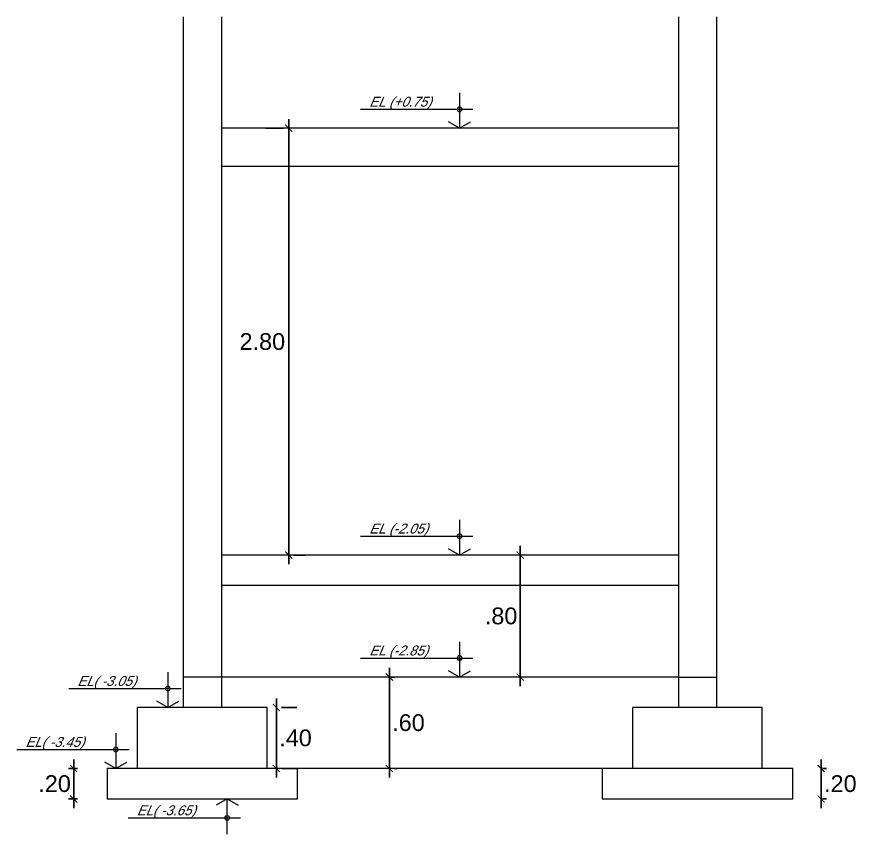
# Model space of a CAD drawing. Header units: millimetres. Extents: x 3779 to 7711, y 1445 to 3132.
# Drawn here: x 3779.4 to 3784.91, y 1482.3 to 1487.67 of the extents above; entities that cross this region are included whole.
import ezdxf

# ---------------------------------------------------------------- set-up
doc = ezdxf.new("R2010")
doc.units = ezdxf.units.MM
doc.header["$PDMODE"] = 3
for name, color, linetype, lineweight in [('cotas', 7, 'Continuous', 5), ('pluma 1', 1, 'Continuous', 9), ('TEXTO', 7, 'Continuous', 9)]:
    doc.layers.add(name, color=color, linetype=linetype, lineweight=lineweight)
doc.styles.add('nombreambiente', font='stylu.ttf', dxfattribs={"oblique": 20})
doc.styles.get("Standard").update_dxf_attribs({"font": 'arial.ttf'})
doc.dimstyles.new('INTERIOR', dxfattribs={"dimtxt": 0.11, "dimasz": 0.0465, "dimexe": 0.0345, "dimexo": 0.195, "dimgap": 0.0295, "dimtad": 2, "dimtih": 1, "dimtoh": 1, "dimzin": 4, "dimdsep": 46, "dimtxsty": 'Standard', "dimblk": 'ARCHTICK', "dimcen": 0, "dimdle": 0.06, "dimclrd": 256, "dimclre": 256, "dimclrt": 256, "dimadec": 0, "dimazin": 0, "dimtfac": 1, "dimtmove": 0, "dimatfit": 3, "dimldrblk": 'ARCHTICK', "dimfxl": 0.0345, "dimtolj": 1, "dimtzin": 0, "dimlwe": 25, "dimarcsym": 0})

# ---------------------------------------------------------------- blocks, each defined once
blk = doc.blocks.new('ttryt')
at = {"layer": 'pluma 1'}
for p, q in [((1118.6396, 393.5141), (1118.6396, 393.2829)), ((1119.2894, 393.4071), (1118.5516, 393.4071)), ((1118.6396, 393.2829), (1118.5676, 393.3244)), ((1118.6396, 393.2829), (1118.7115, 393.3244))]:
    blk.add_line(p, q, dxfattribs=at)
at = {"layer": 'pluma 1', "linetype": 'Continuous'}
blk.add_circle((1118.6396, 393.4071), 0.015, dxfattribs=at)
blk = doc.blocks.new('_ArchTick')
at = {"color": 0, "linetype": 'ByBlock', "lineweight": 40, "const_width": 0.15}
blk.add_lwpolyline([(-0.5, -0.5), (0.5, 0.5)], dxfattribs=at)
blk = doc.blocks.new('*D881')
at = {"layer": 'cotas', "lineweight": -2, "transparency": 16777216}
blk.add_line((3782.7059, 1484.194), (3782.7059, 1483.274), dxfattribs=at)
at = {"layer": 'cotas', "lineweight": 25, "transparency": 16777216}
for p, q in [((3782.6714, 1484.134), (3782.6714, 1484.134)), ((3782.6714, 1483.334), (3782.6714, 1483.334))]:
    blk.add_line(p, q, dxfattribs=at)
at = {"layer": 'Defpoints', "color": 0, "transparency": 16777216}
for p in [(3782.8664, 1484.134), (3782.7059, 1483.334), (3782.8664, 1483.334)]:
    blk.add_point(p, dxfattribs=at)
at = {"layer": 'cotas', "lineweight": -2, "transparency": 16777216, "xscale": 0.04649999999999999, "yscale": 0.04649999999999999, "zscale": 0.04649999999999999}
for p, rotation in [((3782.7059, 1484.134), 90), ((3782.7059, 1483.334), 270)]:
    blk.add_blockref('_ArchTick', p, dxfattribs=dict(at, rotation=rotation))
at = {"layer": 'cotas', "transparency": 16777216, "insert": (3782.5802, 1483.734), "char_height": 0.11, "attachment_point": 5}
blk.add_mtext('\\A1;.80', dxfattribs=at)
blk = doc.blocks.new('*D882')
at = {"layer": 'cotas', "lineweight": -2, "transparency": 16777216}
blk.add_line((3781.1054, 1483.194), (3781.1054, 1482.674), dxfattribs=at)
at = {"layer": 'cotas', "lineweight": 25, "transparency": 16777216}
for p, q in [((3781.2392, 1483.134), (3781.1399, 1483.134)), ((3781.2392, 1482.734), (3781.1399, 1482.734))]:
    blk.add_line(p, q, dxfattribs=at)
at = {"layer": 'Defpoints', "color": 0, "transparency": 16777216}
for p in [(3781.0442, 1483.134), (3781.0442, 1482.734), (3781.1054, 1482.734)]:
    blk.add_point(p, dxfattribs=at)
at = {"layer": 'cotas', "lineweight": -2, "transparency": 16777216, "xscale": 0.04649999999999999, "yscale": 0.04649999999999999, "zscale": 0.04649999999999999}
for p, rotation in [((3781.1054, 1483.134), 90), ((3781.1054, 1482.734), 270)]:
    blk.add_blockref('_ArchTick', p, dxfattribs=dict(at, rotation=rotation))
at = {"layer": 'cotas', "transparency": 16777216, "insert": (3781.2311, 1482.934), "char_height": 0.11, "attachment_point": 5}
blk.add_mtext('\\A1;.40', dxfattribs=at)
blk = doc.blocks.new('*D883')
at = {"layer": 'cotas', "lineweight": -2, "transparency": 16777216}
blk.add_line((3781.1864, 1486.994), (3781.1864, 1484.074), dxfattribs=at)
at = {"layer": 'cotas', "lineweight": 25, "transparency": 16777216}
for p, q in [((3781.036, 1486.934), (3781.1519, 1486.934)), ((3781.2923, 1484.134), (3781.2209, 1484.134))]:
    blk.add_line(p, q, dxfattribs=at)
at = {"layer": 'Defpoints', "color": 0, "transparency": 16777216}
for p in [(3781.231, 1486.934), (3781.0973, 1484.134), (3781.1864, 1484.134)]:
    blk.add_point(p, dxfattribs=at)
at = {"layer": 'cotas', "lineweight": -2, "transparency": 16777216, "xscale": 0.04649999999999999, "yscale": 0.04649999999999999, "zscale": 0.04649999999999999}
for p, rotation in [((3781.1864, 1486.934), 90), ((3781.1864, 1484.134), 270)]:
    blk.add_blockref('_ArchTick', p, dxfattribs=dict(at, rotation=rotation))
at = {"layer": 'cotas', "transparency": 16777216, "insert": (3781.0133, 1485.534), "char_height": 0.11, "attachment_point": 5}
blk.add_mtext('\\A1;2.80', dxfattribs=at)
blk = doc.blocks.new('*D900')
at = {"layer": 'cotas', "lineweight": -2, "transparency": 16777216}
blk.add_line((3784.6808, 1482.474), (3784.6808, 1482.794), dxfattribs=at)
at = {"layer": 'cotas', "lineweight": 25, "transparency": 16777216}
for p, q in [((3784.6892, 1482.734), (3784.7153, 1482.734)), ((3784.6892, 1482.534), (3784.7153, 1482.534))]:
    blk.add_line(p, q, dxfattribs=at)
at = {"layer": 'Defpoints', "color": 0, "transparency": 16777216}
for p in [(3784.4942, 1482.734), (3784.6808, 1482.734), (3784.4942, 1482.534)]:
    blk.add_point(p, dxfattribs=at)
at = {"layer": 'cotas', "lineweight": -2, "transparency": 16777216, "xscale": 0.04649999999999999, "yscale": 0.04649999999999999, "zscale": 0.04649999999999999}
for p, rotation in [((3784.6808, 1482.734), 90), ((3784.6808, 1482.534), 270)]:
    blk.add_blockref('_ArchTick', p, dxfattribs=dict(at, rotation=rotation))
at = {"layer": 'cotas', "transparency": 16777216, "insert": (3784.8064, 1482.634), "char_height": 0.11, "attachment_point": 5}
blk.add_mtext('\\A1;.20', dxfattribs=at)
blk = doc.blocks.new('*D922')
at = {"layer": 'cotas', "lineweight": -2, "transparency": 16777216}
blk.add_line((3781.8467, 1483.394), (3781.8467, 1482.674), dxfattribs=at)
at = {"layer": 'cotas', "lineweight": 25, "transparency": 16777216}
for p, q in [((3781.8393, 1483.334), (3781.8812, 1483.334)), ((3781.8988, 1482.734), (3781.8812, 1482.734))]:
    blk.add_line(p, q, dxfattribs=at)
at = {"layer": 'Defpoints', "color": 0, "transparency": 16777216}
for p in [(3781.6443, 1483.334), (3781.7038, 1482.734), (3781.8467, 1482.734)]:
    blk.add_point(p, dxfattribs=at)
at = {"layer": 'cotas', "lineweight": -2, "transparency": 16777216, "xscale": 0.04649999999999999, "yscale": 0.04649999999999999, "zscale": 0.04649999999999999}
for p, rotation in [((3781.8467, 1483.334), 90), ((3781.8467, 1482.734), 270)]:
    blk.add_blockref('_ArchTick', p, dxfattribs=dict(at, rotation=rotation))
at = {"layer": 'cotas', "transparency": 16777216, "insert": (3781.9723, 1483.034), "char_height": 0.11, "attachment_point": 5}
blk.add_mtext('\\A1;.60', dxfattribs=at)
blk = doc.blocks.new('*D943')
at = {"layer": 'cotas', "lineweight": -2, "transparency": 16777216}
blk.add_line((3779.7754, 1482.474), (3779.7754, 1482.794), dxfattribs=at)
at = {"layer": 'cotas', "lineweight": 25, "transparency": 16777216}
for p, q in [((3779.7992, 1482.734), (3779.7409, 1482.734)), ((3779.7992, 1482.534), (3779.7409, 1482.534))]:
    blk.add_line(p, q, dxfattribs=at)
at = {"layer": 'Defpoints', "color": 0, "transparency": 16777216}
for p in [(3779.7754, 1482.734), (3779.9942, 1482.734), (3779.9942, 1482.534)]:
    blk.add_point(p, dxfattribs=at)
at = {"layer": 'cotas', "lineweight": -2, "transparency": 16777216, "xscale": 0.04649999999999999, "yscale": 0.04649999999999999, "zscale": 0.04649999999999999}
for p, rotation in [((3779.7754, 1482.734), 90), ((3779.7754, 1482.534), 270)]:
    blk.add_blockref('_ArchTick', p, dxfattribs=dict(at, rotation=rotation))
at = {"layer": 'cotas', "transparency": 16777216, "insert": (3779.6497, 1482.634), "char_height": 0.11, "attachment_point": 5}
blk.add_mtext('\\A1;.20', dxfattribs=at)

msp = doc.modelspace()

# ---------------------------------------------------------------- linework, layer by layer
at = {"layer": 'cotas'}
for p, q in [((3781.0442, 1483.134), (3780.1942, 1483.134)), ((3780.1942, 1482.734), (3780.1942, 1483.134)), ((3781.0442, 1482.734), (3781.0442, 1483.134)), ((3784.2942, 1483.134), (3783.4442, 1483.134)), ((3783.4442, 1482.734), (3783.4442, 1483.134)), ((3784.2942, 1482.734), (3784.2942, 1483.134))]:
    msp.add_line(p, q, dxfattribs=at)
for points in [[(3780.4942, 1487.6651), (3780.4942, 1483.134)], [(3780.7442, 1487.6651), (3780.7442, 1483.134)], [(3783.7442, 1487.6651), (3783.7442, 1483.134)], [(3783.9942, 1487.6651), (3783.9942, 1483.134)], [(3783.7442, 1486.934), (3780.7442, 1486.934)], [(3783.7442, 1486.684), (3780.7442, 1486.684)], [(3783.7442, 1484.134), (3780.7442, 1484.134)], [(3783.7442, 1483.934), (3780.7442, 1483.934)], [(3780.7442, 1483.334), (3780.4942, 1483.334)], [(3783.7442, 1483.334), (3780.7442, 1483.334)], [(3783.7442, 1483.334), (3783.9942, 1483.334)], [(3779.9942, 1482.734), (3779.9942, 1482.534), (3781.2442, 1482.534), (3781.2442, 1482.734), (3779.9942, 1482.734)], [(3783.4442, 1482.734), (3781.0442, 1482.734)], [(3783.2442, 1482.734), (3783.2442, 1482.534), (3784.4942, 1482.534), (3784.4942, 1482.734), (3783.2442, 1482.734)]]:
    msp.add_lwpolyline(points, dxfattribs=at)

# ---------------------------------------------------------------- block references
at = {"layer": 'pluma 1', "linetype": 'Continuous', "xscale": -1}
for p in [(4900.9473, 1093.6512), (4900.9473, 1090.8512), (4900.9473, 1090.0512), (4899.032, 1089.8512), (4898.6913, 1089.4512)]:
    msp.add_blockref('ttryt', p, dxfattribs=at)
at = {"layer": 'pluma 1', "linetype": 'Continuous', "rotation": 180}
msp.add_blockref('ttryt', (4899.4217, 1875.8169), dxfattribs=at)

# ---------------------------------------------------------------- texts
at = {"layer": 'TEXTO', "char_height": 0.065, "width": 0.790868, "attachment_point": 1, "style": 'nombreambiente'}
for s, insert in [('{\\Q23;EL (+0.75)}', (3781.7139, 1487.1404)), ('{\\Q23;EL (-2.05)}', (3781.7139, 1484.3404)), ('{\\Q23;EL (-2.85)}', (3781.7139, 1483.5404)), ('{\\Q23;EL( -3.05)}', (3779.7986, 1483.3404)), ('{\\Q23;EL( -3.45)}', (3779.4579, 1482.9404)), ('{\\Q23;EL( -3.65)}', (3780.1883, 1482.4919))]:
    msp.add_mtext(s, dxfattribs=dict(at, insert=insert))

# ---------------------------------------------------------------- dimensions: what is measured, and where the dimension line sits
at = {"layer": 'cotas'}
for base, p1, p2, picture, middle in [((3781.1864, 1484.134), (3781.231, 1486.934), (3781.0973, 1484.134), '*D883', (3781.0133, 1485.534)), ((3782.7059, 1483.334), (3782.8664, 1484.134), (3782.8664, 1483.334), '*D881', (3782.5802, 1483.734)), ((3781.8467, 1482.734), (3781.6443, 1483.334), (3781.7038, 1482.734), '*D922', (3781.9723, 1483.034)), ((3781.1054, 1482.734), (3781.0442, 1483.134), (3781.0442, 1482.734), '*D882', (3781.2311, 1482.934)), ((3779.7754, 1482.734), (3779.9942, 1482.534), (3779.9942, 1482.734), '*D943', (3779.6497, 1482.634)), ((3784.6808, 1482.734), (3784.4942, 1482.534), (3784.4942, 1482.734), '*D900', (3784.8064, 1482.634))]:
    dim = msp.add_linear_dim(base=base, p1=p1, p2=p2, angle=90, dimstyle='INTERIOR', dxfattribs=at)
    dim.commit()
    dim.dimension.update_dxf_attribs({"geometry": picture, "text_midpoint": middle})

doc.saveas('drawing.dxf')
